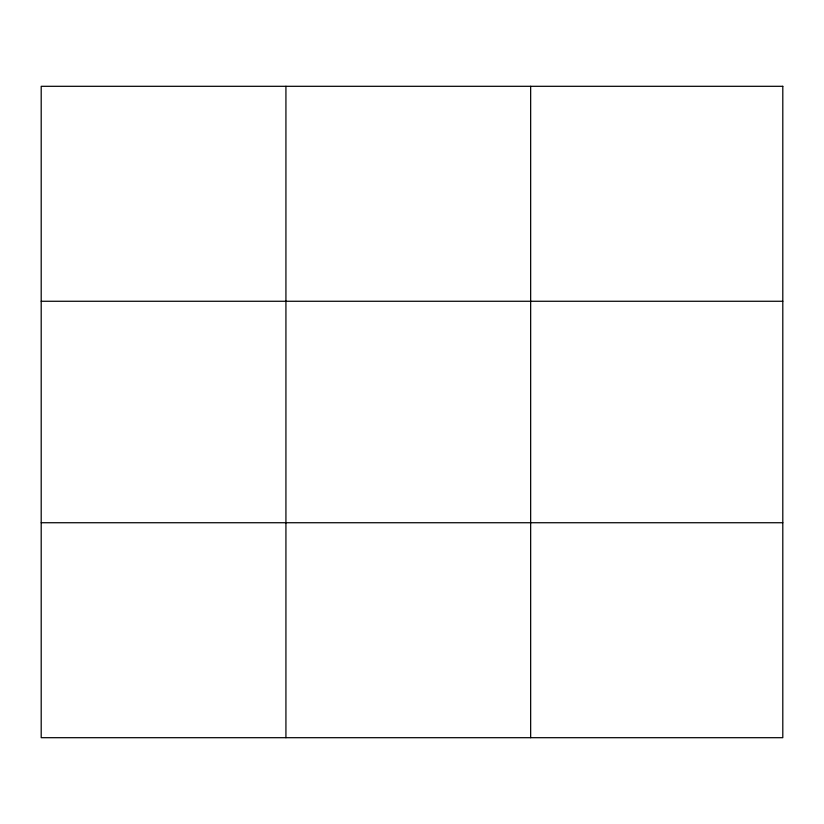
<?xml version="1.0" encoding="UTF-8"?>
<svg xmlns="http://www.w3.org/2000/svg" width="824" height="824" viewBox="0 0 824 824"><rect width="100%" height="100%" fill="white"/><g stroke="black" fill="none" stroke-linecap="round" stroke-linejoin="round"><path stroke-width="1.24" d="M285.928 86.304L285.928 737.696M530.656 86.304L530.656 737.696M41.2 301.265L782.8 301.265M41.2 522.735L782.8 522.735M782.8 86.304L782.8 737.696L41.2 737.696L41.2 86.304L782.8 86.304"/></g></svg>
